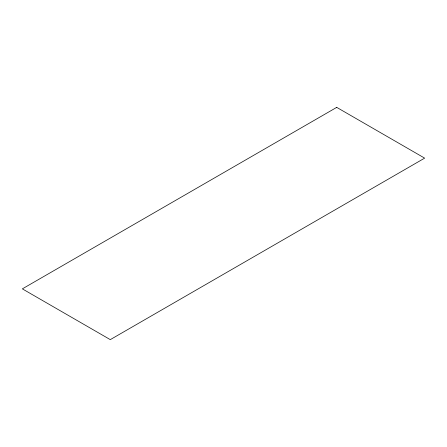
<?xml version="1.0" encoding="UTF-8"?>
<svg xmlns="http://www.w3.org/2000/svg" width="447" height="447" viewBox="0 0 447 447"><rect width="100%" height="100%" fill="white"/><g stroke="black" fill="none" stroke-linecap="round" stroke-linejoin="round"><path stroke-width="0.67" d="M336.714 107.369L22.35 288.863L110.286 339.631L424.65 158.137L336.714 107.369"/></g></svg>
